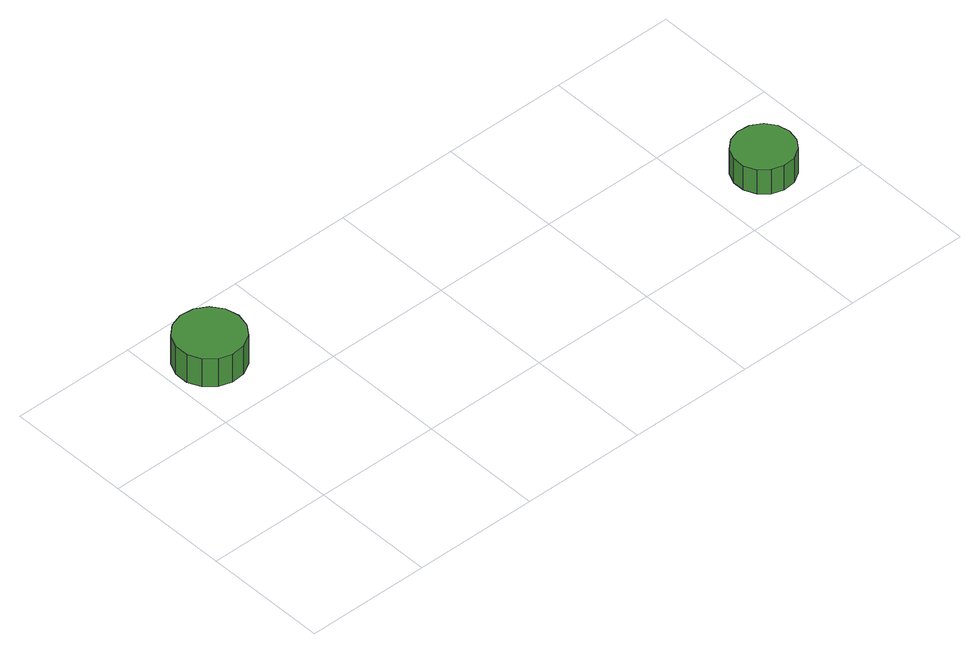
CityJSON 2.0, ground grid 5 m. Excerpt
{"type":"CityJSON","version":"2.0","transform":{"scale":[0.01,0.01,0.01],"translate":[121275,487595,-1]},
"CityObjects":{
"tree1":{"type":"SolitaryVegetationObject","attributes":{"function":"something"},"geometry":[{"type":"MultiSurface","lod":"1","boundaries":[[[0,1,2,3,4,5,6,7,8,9,10,11,12,13,14]],[[15,16,17,18,19,20,21,22,23,24,25,26,27,28,29]],[[0,29,28,1]],[[1,28,27,2]],[[2,27,26,3]],[[3,26,25,4]],[[4,25,24,5]],[[5,24,23,6]],[[6,23,22,7]],[[7,22,21,8]],[[8,21,20,9]],[[9,20,19,10]],[[10,19,18,11]],[[11,18,17,12]],[[12,17,16,13]],[[13,16,15,14]],[[14,15,29,0]]]}]},
"tree2":{"type":"SolitaryVegetationObject","attributes":{"function":"something"},"geometry":[{"type":"MultiSurface","lod":"1","boundaries":[[[30,31,32,33,34,35,36,37,38,39,40,41,42,43,44]],[[45,46,47,48,49,50,51,52,53,54,55,56,57,58,59]],[[30,59,58,31]],[[31,58,57,32]],[[32,57,56,33]],[[33,56,55,34]],[[34,55,54,35]],[[35,54,53,36]],[[36,53,52,37]],[[37,52,51,38]],[[38,51,50,39]],[[39,50,49,40]],[[40,49,48,41]],[[41,48,47,42]],[[42,47,46,43]],[[43,46,45,44]],[[44,45,59,30]]]}]}
},
"vertices":[
[307,770,190],[295,825,190],[262,870,190],[214,898,190],[158,904,190],[105,887,190],[63,849,190],[40,798,190],[40,742,190],[63,691,190],[105,653,190],[158,636,190],[214,642,190],[262,670,190],[295,715,190],[295,715,61],[262,670,61],[214,642,61],[158,636,61],[105,653,61],[63,691,61],[40,742,61],[40,798,61],[63,849,61],[105,887,61],[158,904,61],[214,898,61],[262,870,61],[295,825,61],[307,770,61],
[2344,200,178],[2334,248,178],[2305,288,178],[2262,313,178],[2212,318,178],[2165,303,178],[2128,270,178],[2108,224,178],[2108,175,178],[2128,129,178],[2165,96,178],[2212,81,178],[2262,86,178],[2305,111,178],[2334,151,178],[2334,151,66],[2305,111,66],[2262,86,66],[2212,81,66],[2165,96,66],[2128,129,66],[2108,175,66],[2108,224,66],[2128,270,66],[2165,303,66],[2212,318,66],[2262,313,66],[2305,288,66],[2334,248,66],[2344,200,66]
]}
